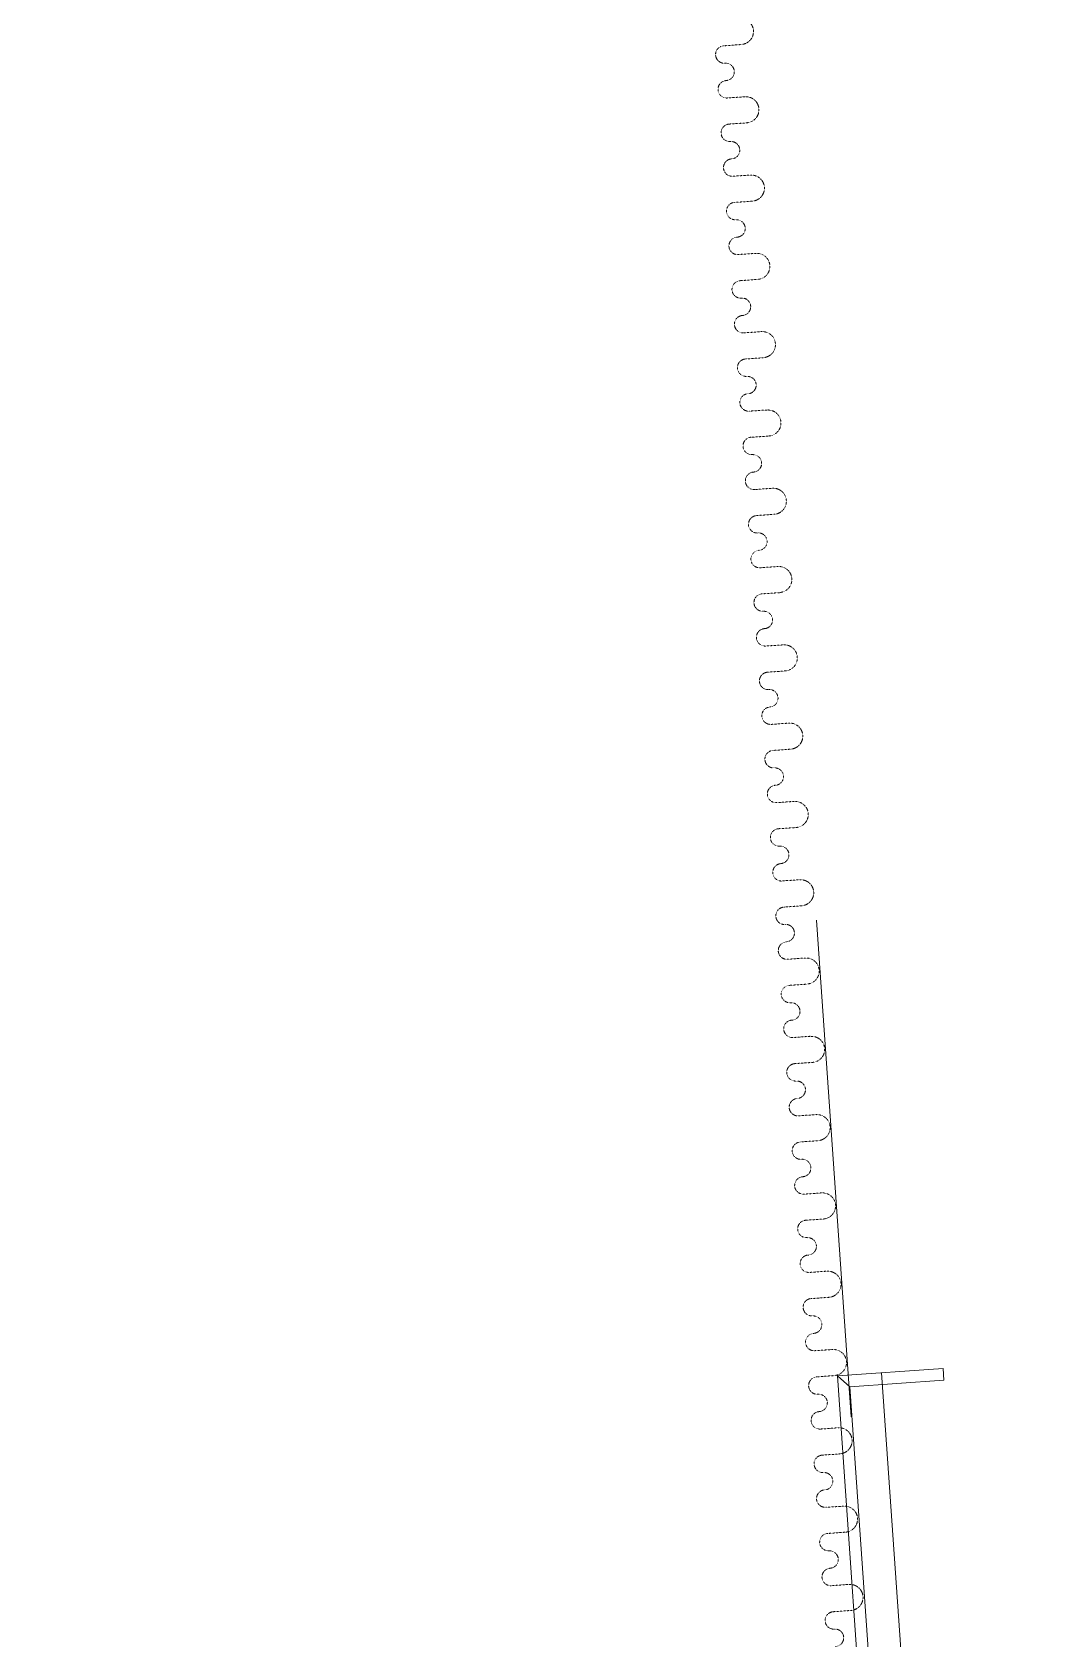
# Model space of a CAD drawing. Header units: millimetres. Extents: x 306 to 836129804, y -168137 to 818603917.
# Drawn here: x 833912265 to 833920948, y 817948945 to 817962763 of the extents above; entities that cross this region are included whole.
import ezdxf

# ---------------------------------------------------------------- set-up
doc = ezdxf.new("R2010")
doc.units = ezdxf.units.MM
doc.header["$LTSCALE"] = 3
doc.linetypes.add('SMALL DASH', pattern=[1.06, 0.53, -0.53])
doc.layers.add('A-010-M_LINE', color=251, linetype='Continuous', lineweight=13)
doc.layers.add('A-340-M_RAILING', color=251, linetype='Continuous', lineweight=13)
doc.layers.add('UAJ-00XREF', color=7, linetype='Continuous')

# ---------------------------------------------------------------- blocks, each defined once
blk = doc.blocks.new('Railing - Railing-25259994-0300')
at = {"layer": 'A-340-M_RAILING'}
for p, q in [((117268, 23664), (117168, 23764)), ((117168, 23764), (117168, 4384)), ((118079, 23764), (117168, 23764)), ((117268, 4284), (117268, 23664)), ((117268, 23664), (118079, 23664)), ((118079, 23764), (118079, 23664))]:
    blk.add_line(p, q, dxfattribs=at)
blk = doc.blocks.new('3A35X-MAGP-P-MP-00')
at = {"layer": 'A-010-M_LINE', "linetype": 'SMALL DASH'}
for p, q in [((834497965, 817962645), (834498117, 817962656)), ((834497996, 817962196), (834498148, 817962207)), ((834498012, 817961972), (834498164, 817961982)), ((834498043, 817961523), (834498196, 817961534)), ((834498059, 817961298), (834498211, 817961309)), ((834498090, 817960850), (834498243, 817960860)), ((834498106, 817960625), (834498258, 817960636)), ((834498138, 817960176), (834498290, 817960187)), ((834498153, 817959952), (834498305, 817959962)), ((834498185, 817959503), (834498337, 817959513)), ((834498200, 817959278), (834498352, 817959289)), ((834498232, 817958829), (834498384, 817958840)), ((834498247, 817958605), (834498400, 817958616)), ((834498279, 817958156), (834498431, 817958167)), ((834498294, 817957932), (834498447, 817957942)), ((834498326, 817957483), (834498478, 817957493)), ((834498342, 817957258), (834498494, 817957269)), ((834498373, 817956809), (834498525, 817956820)), ((834498389, 817956585), (834498541, 817956596)), ((834498420, 817956136), (834498572, 817956147)), ((834498436, 817955912), (834498588, 817955922)), ((834498467, 817955463), (834498619, 817955473)), ((834498483, 817955238), (834498635, 817955249)), ((834498514, 817954789), (834498666, 817954800)), ((834498530, 817954565), (834498682, 817954575)), ((834498561, 817954116), (834498713, 817954127)), ((834498577, 817953892), (834498729, 817953902)), ((834498608, 817953443), (834498760, 817953453)), ((834498624, 817953218), (834498776, 817953229)), ((834498655, 817952769), (834498807, 817952780)), ((834498671, 817952545), (834498823, 817952555)), ((834498702, 817952096), (834498855, 817952107)), ((834498718, 817951871), (834498870, 817951882)), ((834498749, 817951423), (834498902, 817951433)), ((834498765, 817951198), (834498917, 817951209)), ((834498797, 817950749), (834498949, 817950760)), ((834498812, 817950525), (834498964, 817950535)), ((834498844, 817950076), (834498996, 817950086)), ((834498859, 817949851), (834499011, 817949862)), ((834498891, 817949402), (834499043, 817949413)), ((834498906, 817949178), (834499059, 817949189))]:
    blk.add_line(p, q, dxfattribs=at)
at = {"layer": 'A-010-M_LINE'}
blk.add_line((834498762, 817955126), (834499060, 817950855), dxfattribs=at)
blk.add_lwpolyline([(834499323, 817951232), (834500700, 817931528), (834384086, 817923375), (834384080, 817923465), (834383431, 817923420), (834382148, 817941780)], dxfattribs=at)
at = {"layer": 'A-010-M_LINE', "linetype": 'SMALL DASH'}
for centre, radius, start, end in [((834498109, 817962768), 112, 273.9989, 93.9989), ((834497970, 817962570), 75, 93.9989, 273.9989), ((834497970, 817962570), 75, 93.9989, 273.9989), ((834497981, 817962421), 75, 273.9989, 93.9989), ((834497991, 817962271), 75, 93.9989, 273.9989), ((834498156, 817962095), 112, 273.9989, 93.9989), ((834498017, 817961897), 75, 93.9989, 273.9989), ((834498017, 817961897), 75, 93.9989, 273.9989), ((834498028, 817961747), 75, 273.9989, 93.9989), ((834498038, 817961598), 75, 93.9989, 273.9989), ((834498203, 817961421), 112, 273.9989, 93.9989), ((834498064, 817961224), 75, 93.9989, 273.9989), ((834498064, 817961224), 75, 93.9989, 273.9989), ((834498075, 817961074), 75, 273.9989, 93.9989), ((834498085, 817960924), 75, 93.9989, 273.9989), ((834498250, 817960748), 112, 273.9989, 93.9989), ((834498111, 817960550), 75, 93.9989, 273.9989), ((834498111, 817960550), 75, 93.9989, 273.9989), ((834498122, 817960401), 75, 273.9989, 93.9989), ((834498132, 817960251), 75, 93.9989, 273.9989), ((834498298, 817960075), 112, 273.9989, 93.9989), ((834498158, 817959877), 75, 93.9989, 273.9989), ((834498158, 817959877), 75, 93.9989, 273.9989), ((834498169, 817959727), 75, 273.9989, 93.9989), ((834498179, 817959578), 75, 93.9989, 273.9989), ((834498345, 817959401), 112, 273.9989, 93.9989), ((834498206, 817959204), 75, 93.9989, 273.9989), ((834498206, 817959204), 75, 93.9989, 273.9989), ((834498216, 817959054), 75, 273.9989, 93.9989), ((834498226, 817958904), 75, 93.9989, 273.9989), ((834498392, 817958728), 112, 273.9989, 93.9989), ((834498253, 817958530), 75, 93.9989, 273.9989), ((834498253, 817958530), 75, 93.9989, 273.9989), ((834498263, 817958381), 75, 273.9989, 93.9989), ((834498274, 817958231), 75, 93.9989, 273.9989), ((834498439, 817958055), 112, 273.9989, 93.9989), ((834498300, 817957857), 75, 93.9989, 273.9989), ((834498300, 817957857), 75, 93.9989, 273.9989), ((834498310, 817957707), 75, 273.9989, 93.9989), ((834498321, 817957558), 75, 93.9989, 273.9989), ((834498486, 817957381), 112, 273.9989, 93.9989), ((834498347, 817957183), 75, 93.9989, 273.9989), ((834498347, 817957183), 75, 93.9989, 273.9989), ((834498357, 817957034), 75, 273.9989, 93.9989), ((834498368, 817956884), 75, 93.9989, 273.9989), ((834498533, 817956708), 112, 273.9989, 93.9989), ((834498394, 817956510), 75, 93.9989, 273.9989), ((834498394, 817956510), 75, 93.9989, 273.9989), ((834498404, 817956360), 75, 273.9989, 93.9989), ((834498415, 817956211), 75, 93.9989, 273.9989), ((834498580, 817956034), 112, 273.9989, 93.9989), ((834498441, 817955837), 75, 93.9989, 273.9989), ((834498441, 817955837), 75, 93.9989, 273.9989), ((834498451, 817955687), 75, 273.9989, 93.9989), ((834498462, 817955537), 75, 93.9989, 273.9989), ((834498627, 817955361), 112, 273.9989, 93.9989), ((834498488, 817955163), 75, 93.9989, 273.9989), ((834498488, 817955163), 75, 93.9989, 273.9989), ((834498498, 817955014), 75, 273.9989, 93.9989), ((834498509, 817954864), 75, 93.9989, 273.9989), ((834498674, 817954688), 112, 273.9989, 93.9989), ((834498535, 817954490), 75, 93.9989, 273.9989), ((834498535, 817954490), 75, 93.9989, 273.9989), ((834498546, 817954340), 75, 273.9989, 93.9989), ((834498556, 817954191), 75, 93.9989, 273.9989), ((834498721, 817954014), 112, 273.9989, 93.9989), ((834498582, 817953817), 75, 93.9989, 273.9989), ((834498582, 817953817), 75, 93.9989, 273.9989), ((834498593, 817953667), 75, 273.9989, 93.9989), ((834498603, 817953517), 75, 93.9989, 273.9989), ((834498768, 817953341), 112, 273.9989, 93.9989), ((834498629, 817953143), 75, 93.9989, 273.9989), ((834498629, 817953143), 75, 93.9989, 273.9989), ((834498640, 817952994), 75, 273.9989, 93.9989), ((834498650, 817952844), 75, 93.9989, 273.9989), ((834498815, 817952668), 112, 273.9989, 93.9989), ((834498676, 817952470), 75, 93.9989, 273.9989), ((834498676, 817952470), 75, 93.9989, 273.9989), ((834498687, 817952320), 75, 273.9989, 93.9989), ((834498697, 817952171), 75, 93.9989, 273.9989), ((834498862, 817951994), 112, 273.9989, 93.9989), ((834498723, 817951797), 75, 93.9989, 273.9989), ((834498723, 817951797), 75, 93.9989, 273.9989), ((834498734, 817951647), 75, 273.9989, 93.9989), ((834498744, 817951497), 75, 93.9989, 273.9989), ((834498909, 817951321), 112, 273.9989, 93.9989), ((834498770, 817951123), 75, 93.9989, 273.9989), ((834498770, 817951123), 75, 93.9989, 273.9989), ((834498781, 817950974), 75, 273.9989, 93.9989), ((834498791, 817950824), 75, 93.9989, 273.9989), ((834498957, 817950648), 112, 273.9989, 93.9989), ((834498817, 817950450), 75, 93.9989, 273.9989), ((834498817, 817950450), 75, 93.9989, 273.9989), ((834498828, 817950300), 75, 273.9989, 93.9989), ((834498838, 817950151), 75, 93.9989, 273.9989), ((834499004, 817949974), 112, 273.9989, 93.9989), ((834498865, 817949777), 75, 93.9989, 273.9989), ((834498865, 817949777), 75, 93.9989, 273.9989), ((834498875, 817949627), 75, 273.9989, 93.9989), ((834498885, 817949477), 75, 93.9989, 273.9989), ((834499051, 817949301), 112, 273.9989, 93.9989), ((834498912, 817949103), 75, 93.9989, 273.9989), ((834498912, 817949103), 75, 93.9989, 273.9989), ((834498922, 817948954), 75, 273.9989, 93.9989)]:
    blk.add_arc(centre, radius, start, end, dxfattribs=at)
at = {"layer": 'A-340-M_RAILING', "rotation": 3.998908525771384}
blk.add_blockref('Railing - Railing-25259994-0300', (834383717, 817919329), dxfattribs=at)

msp = doc.modelspace()

# ---------------------------------------------------------------- block references
at = {"layer": 'UAJ-00XREF', "ltscale": 0.5}
msp.add_blockref('3A35X-MAGP-P-MP-00', (-579753, 0), dxfattribs=at)

doc.saveas('drawing.dxf')
